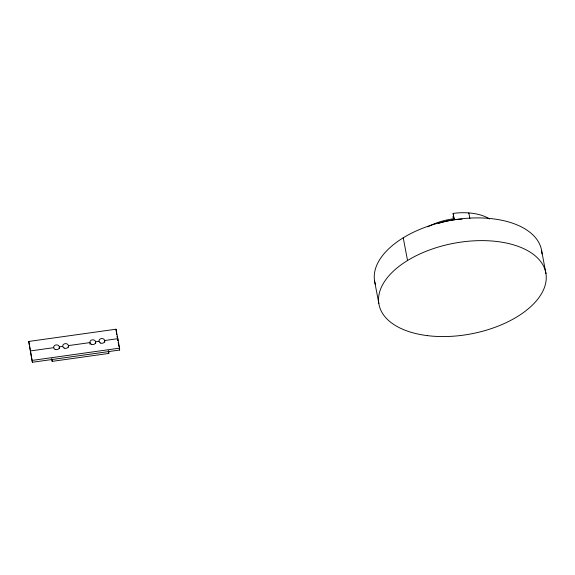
<?xml version="1.0" encoding="UTF-8"?>
<svg xmlns="http://www.w3.org/2000/svg" width="575" height="575" viewBox="0 0 575 575"><rect width="100%" height="100%" fill="white"/><g stroke="black" fill="none" stroke-linecap="round" stroke-linejoin="round"><path stroke-width="0.86" d="M489.627 218.974A45.892 24.926 -10.7 0 0 453.129 213.39L453.984 218.565M454.128 219.327L453.129 213.39M468.438 213.562L468.833 212.923L469.89 218.507M28.75 341.449L116.006 329.216L119.586 348.148L119.636 350.038L32.38 362.264L28.75 341.449L32.38 362.264M53.698 347.667L30.54 350.915L30.59 352.798M62.761 346.394L59.362 346.876L59.405 348.558M99.022 341.313L95.622 341.794L95.673 343.476M32.329 360.381L119.586 348.148M51.657 358.75L52.153 361.366L108.812 353.424L108.747 351.002M541.672 250.908L545.962 273.628M453.682 219.578L453.107 216.552L453.531 219.456M403.24 237.798L407.538 260.518M374.548 280.852L378.839 303.564M116.703 334.542L116.006 329.216M117.034 336.267L117.846 340.572L117.796 338.682L104.686 340.522L104.736 342.204M118.17 342.29L118.982 346.596M119.305 348.313L119.636 350.038M108.316 350.808L108.812 353.424M90.002 344.267L89.959 342.592L68.425 345.604L68.475 347.286M52.088 358.944L52.153 361.366M427.743 226.823A45.892 24.926 -10.7 0 1 454.135 218.694M438.423 223.452A45.892 24.926 -10.7 0 1 462.063 219.147M375.382 284.46A84.906 46.115 -10.7 0 1 450.39 220.405A84.906 46.115 -10.7 0 1 541.959 253.934M55.121 349.377A2.868 2.401 -1.6 0 0 59.398 347.228A2.868 2.401 -1.6 0 0 55.071 345.223A2.868 2.401 -1.6 0 0 55.121 349.377M100.445 343.023A2.868 2.401 -1.6 0 0 104.722 340.874A2.868 2.401 -1.6 0 0 100.395 338.869A2.868 2.401 -1.6 0 0 100.445 343.023M91.382 344.296A2.868 2.401 -1.6 0 0 95.658 342.147A2.868 2.401 -1.6 0 0 91.332 340.141A2.868 2.401 -1.6 0 0 91.382 344.296M64.184 348.105A2.868 2.401 -1.6 0 0 68.461 345.956A2.868 2.401 -1.6 0 0 64.134 343.951A2.868 2.401 -1.6 0 0 64.184 348.105M427.326 335.627A84.906 46.115 -10.7 0 0 545.912 273.29A84.906 46.115 -10.7 0 0 413.964 256.867A84.906 46.115 -10.7 0 0 427.326 335.627"/></g></svg>
